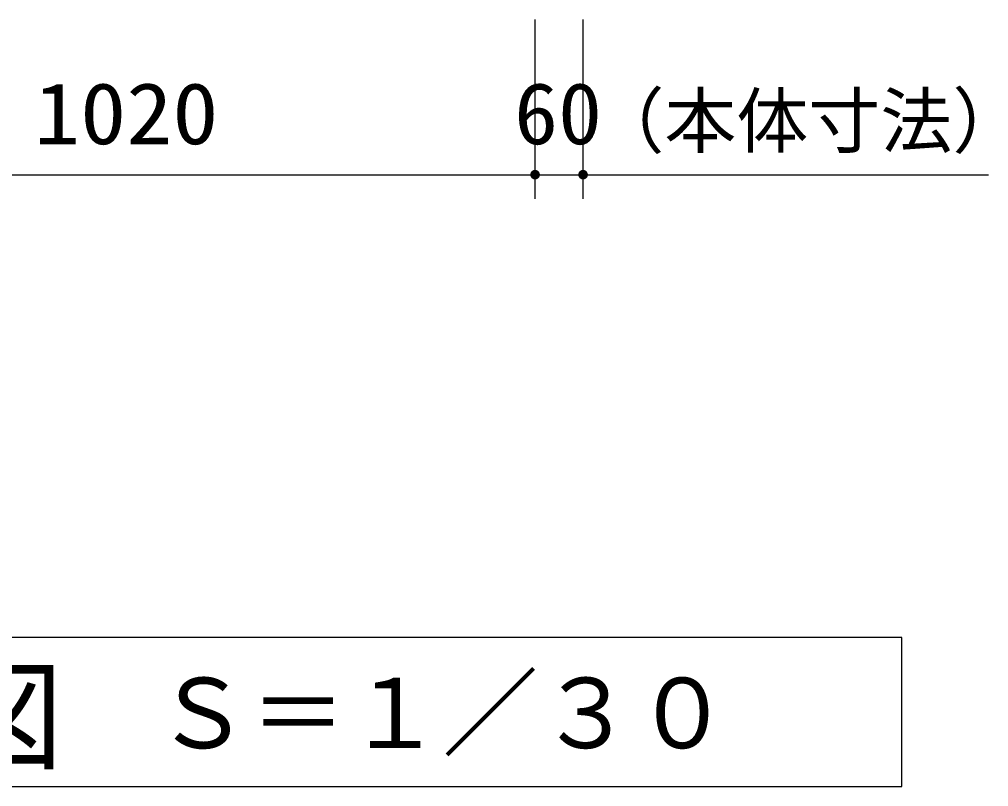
# Model space of a CAD drawing. Units: millimetres, scale not verified. Extents: x -8910 to 8910, y -6308 to 6308.
# Drawn here: x 1229 to 2441, y -4315 to -3356 of the extents above; entities that cross this region are included whole.
import ezdxf
from ezdxf.enums import TextEntityAlignment as Align

# ---------------------------------------------------------------- set-up
doc = ezdxf.new("R2010")
doc.units = ezdxf.units.MM
doc.header["$LTSCALE"] = 30
doc.layers.add('0-5_製作', color=5, linetype='Continuous', lineweight=25)
doc.layers.add('0-7_機器', color=2, linetype='Continuous', lineweight=25)
doc.styles.add('ＭＳ ゴシック', font='')
doc.styles.get('ＭＳ ゴシック').set_extended_font_data('MS Gothic')

msp = doc.modelspace()

# ---------------------------------------------------------------- linework, layer by layer
at = {"layer": '0-5_製作', "color": 2}
for p, q in [((1873.75, -3580.43), (1873.75, -3356.32)), ((1933.75, -3580.43), (1933.75, -3356.32)), ((853.75, -3550.43), (1873.75, -3550.43)), ((1873.75, -3550.43), (1933.75, -3550.43)), ((1933.75, -3550.43), (2440.7, -3550.43))]:
    msp.add_line(p, q, dxfattribs=at)
at = {"layer": '0-5_製作'}
for points in [[(1867.75, -3550.43), (1873.75, -3544.43), (1873.75, -3550.43)], [(1867.76, -3550.05), (1873.75, -3544.43), (1867.75, -3550.43)], [(1867.85, -3549.3), (1873.75, -3544.43), (1867.76, -3550.05)], [(1868.04, -3548.57), (1873.75, -3544.43), (1867.85, -3549.3)], [(1868.32, -3547.87), (1873.75, -3544.43), (1868.04, -3548.57)], [(1868.68, -3547.21), (1873.75, -3544.43), (1868.32, -3547.87)], [(1869.13, -3546.6), (1873.75, -3544.43), (1868.68, -3547.21)], [(1869.13, -3546.6), (1873, -3544.47), (1873.75, -3544.43)], [(1869.64, -3546.05), (1873, -3544.47), (1869.13, -3546.6)], [(1869.64, -3546.05), (1872.26, -3544.62), (1873, -3544.47)], [(1870.22, -3545.57), (1872.26, -3544.62), (1869.64, -3546.05)], [(1870.22, -3545.57), (1871.54, -3544.85), (1872.26, -3544.62)], [(1870.86, -3545.17), (1871.54, -3544.85), (1870.22, -3545.57)], [(1873.75, -3544.43), (1879.01, -3547.54), (1873.75, -3550.43)], [(1873.75, -3544.43), (1878.6, -3546.9), (1879.01, -3547.54)], [(1873.75, -3544.43), (1878.12, -3546.32), (1878.6, -3546.9)], [(1873.75, -3544.43), (1877.57, -3545.8), (1878.12, -3546.32)], [(1873.75, -3544.43), (1876.96, -3545.36), (1877.57, -3545.8)], [(1873.75, -3544.43), (1876.3, -3545), (1876.96, -3545.36)], [(1873.75, -3544.43), (1875.6, -3544.72), (1876.3, -3545)], [(1873.75, -3544.43), (1874.87, -3544.53), (1875.6, -3544.72)], [(1873.75, -3544.43), (1874.12, -3544.44), (1874.87, -3544.53)], [(1873.75, -3550.43), (1879.01, -3547.54), (1879.33, -3548.22)], [(1873.75, -3550.43), (1879.33, -3548.22), (1879.56, -3548.94)], [(1873.75, -3550.43), (1879.56, -3548.94), (1879.7, -3549.68)], [(1873.75, -3550.43), (1879.7, -3549.68), (1879.75, -3550.43)], [(1927.75, -3550.43), (1933.75, -3544.43), (1933.75, -3550.43)], [(1927.76, -3550.05), (1933.75, -3544.43), (1927.75, -3550.43)], [(1927.85, -3549.3), (1933.75, -3544.43), (1927.76, -3550.05)], [(1928.04, -3548.57), (1933.75, -3544.43), (1927.85, -3549.3)], [(1928.32, -3547.87), (1933.75, -3544.43), (1928.04, -3548.57)], [(1928.68, -3547.21), (1933.75, -3544.43), (1928.32, -3547.87)], [(1929.13, -3546.6), (1933.75, -3544.43), (1928.68, -3547.21)], [(1929.13, -3546.6), (1933, -3544.47), (1933.75, -3544.43)], [(1929.64, -3546.05), (1933, -3544.47), (1929.13, -3546.6)], [(1929.64, -3546.05), (1932.26, -3544.62), (1933, -3544.47)], [(1930.22, -3545.57), (1932.26, -3544.62), (1929.64, -3546.05)], [(1930.22, -3545.57), (1931.54, -3544.85), (1932.26, -3544.62)], [(1930.86, -3545.17), (1931.54, -3544.85), (1930.22, -3545.57)], [(1933.75, -3544.43), (1939.01, -3547.54), (1933.75, -3550.43)], [(1933.75, -3544.43), (1938.6, -3546.9), (1939.01, -3547.54)], [(1933.75, -3544.43), (1938.12, -3546.32), (1938.6, -3546.9)], [(1933.75, -3544.43), (1937.57, -3545.8), (1938.12, -3546.32)], [(1933.75, -3544.43), (1936.96, -3545.36), (1937.57, -3545.8)], [(1933.75, -3544.43), (1936.3, -3545), (1936.96, -3545.36)], [(1933.75, -3544.43), (1935.6, -3544.72), (1936.3, -3545)], [(1933.75, -3544.43), (1934.87, -3544.53), (1935.6, -3544.72)], [(1933.75, -3544.43), (1934.13, -3544.44), (1934.87, -3544.53)], [(1933.75, -3550.43), (1939.01, -3547.54), (1939.33, -3548.22)], [(1933.75, -3550.43), (1939.33, -3548.22), (1939.56, -3548.94)], [(1933.75, -3550.43), (1939.56, -3548.94), (1939.7, -3549.68)], [(1933.75, -3550.43), (1939.7, -3549.68), (1939.75, -3550.43)], [(1868.17, -3552.64), (1867.75, -3550.43), (1873.75, -3550.43)], [(1867.94, -3551.92), (1867.75, -3550.43), (1868.17, -3552.64)], [(1867.8, -3551.18), (1867.75, -3550.43), (1867.94, -3551.92)], [(1868.17, -3552.64), (1873.75, -3550.43), (1868.49, -3553.32)], [(1868.49, -3553.32), (1873.75, -3550.43), (1868.89, -3553.95)], [(1868.89, -3553.95), (1873.75, -3550.43), (1869.37, -3554.53)], [(1869.37, -3554.53), (1873.75, -3550.43), (1869.92, -3555.05)], [(1869.92, -3555.05), (1873.75, -3550.43), (1870.53, -3555.49)], [(1870.53, -3555.49), (1873.75, -3550.43), (1871.19, -3555.86)], [(1871.19, -3555.86), (1873.75, -3550.43), (1871.89, -3556.13)], [(1871.89, -3556.13), (1873.75, -3550.43), (1872.62, -3556.32)], [(1872.62, -3556.32), (1873.75, -3550.43), (1873.37, -3556.42)], [(1873.37, -3556.42), (1873.75, -3550.43), (1873.75, -3556.43)], [(1873.75, -3550.43), (1878.81, -3553.64), (1873.75, -3556.43)], [(1873.75, -3550.43), (1879.18, -3552.98), (1878.81, -3553.64)], [(1873.75, -3550.43), (1879.45, -3552.28), (1879.18, -3552.98)], [(1873.75, -3550.43), (1879.64, -3551.55), (1879.45, -3552.28)], [(1873.75, -3550.43), (1879.74, -3550.8), (1879.64, -3551.55)], [(1873.75, -3550.43), (1879.75, -3550.43), (1879.74, -3550.8)], [(1873.75, -3556.43), (1878.81, -3553.64), (1878.37, -3554.25)], [(1873.75, -3556.43), (1878.37, -3554.25), (1874.5, -3556.38)], [(1874.5, -3556.38), (1878.37, -3554.25), (1877.86, -3554.8)], [(1874.5, -3556.38), (1877.86, -3554.8), (1875.24, -3556.24)], [(1875.24, -3556.24), (1877.86, -3554.8), (1877.27, -3555.28)], [(1875.24, -3556.24), (1877.27, -3555.28), (1875.96, -3556.01)], [(1875.96, -3556.01), (1877.27, -3555.28), (1876.64, -3555.69)], [(1928.17, -3552.64), (1927.75, -3550.43), (1933.75, -3550.43)], [(1927.94, -3551.92), (1927.75, -3550.43), (1928.17, -3552.64)], [(1927.8, -3551.18), (1927.75, -3550.43), (1927.94, -3551.92)], [(1928.17, -3552.64), (1933.75, -3550.43), (1928.49, -3553.32)], [(1928.49, -3553.32), (1933.75, -3550.43), (1928.89, -3553.95)], [(1928.89, -3553.95), (1933.75, -3550.43), (1929.37, -3554.53)], [(1929.37, -3554.53), (1933.75, -3550.43), (1929.92, -3555.05)], [(1929.92, -3555.05), (1933.75, -3550.43), (1930.53, -3555.49)], [(1930.53, -3555.49), (1933.75, -3550.43), (1931.19, -3555.86)], [(1931.19, -3555.86), (1933.75, -3550.43), (1931.89, -3556.13)], [(1931.89, -3556.13), (1933.75, -3550.43), (1932.62, -3556.32)], [(1932.62, -3556.32), (1933.75, -3550.43), (1933.37, -3556.42)], [(1933.37, -3556.42), (1933.75, -3550.43), (1933.75, -3556.43)], [(1933.75, -3550.43), (1938.81, -3553.64), (1933.75, -3556.43)], [(1933.75, -3550.43), (1939.18, -3552.98), (1938.81, -3553.64)], [(1933.75, -3550.43), (1939.45, -3552.28), (1939.18, -3552.98)], [(1933.75, -3550.43), (1939.64, -3551.55), (1939.45, -3552.28)], [(1933.75, -3550.43), (1939.74, -3550.8), (1939.64, -3551.55)], [(1933.75, -3550.43), (1939.75, -3550.43), (1939.74, -3550.8)], [(1933.75, -3556.43), (1938.81, -3553.64), (1938.37, -3554.25)], [(1933.75, -3556.43), (1938.37, -3554.25), (1934.5, -3556.38)], [(1934.5, -3556.38), (1938.37, -3554.25), (1937.86, -3554.8)], [(1934.5, -3556.38), (1937.86, -3554.8), (1935.24, -3556.24)], [(1935.24, -3556.24), (1937.86, -3554.8), (1937.28, -3555.28)], [(1935.24, -3556.24), (1937.28, -3555.28), (1935.96, -3556.01)], [(1935.96, -3556.01), (1937.28, -3555.28), (1936.64, -3555.69)]]:
    msp.add_solid(points, dxfattribs=at)
at = {"layer": '0-7_機器', "color": 3}
msp.add_lwpolyline([(2332.26, -4315.3), (2332.26, -4128.99), (302.93, -4128.99), (302.93, -4315.3)], close=True, dxfattribs=at)

# ---------------------------------------------------------------- texts
at = {"layer": '0-5_製作', "color": 4, "style": 'ＭＳ ゴシック'}
for s, width, p in [('1020', 1.1, (1247.5, -3535.43)), ('60', 1.05, (1847.5, -3535.43))]:
    msp.add_text(s, height=76.98, dxfattribs=dict(at, width=width)).set_placement(p, align=Align.BOTTOM_LEFT)
msp.add_text('（本体寸法）', height=65.98, dxfattribs=at).set_placement((1945.4, -3535.84), align=Align.BOTTOM_LEFT)
at = {"layer": '0-7_機器', "color": 4, "style": 'ＭＳ ゴシック'}
for s, height, p in [('Ｂ－Ｂ断面図', 110, (384.17, -4315.27)), ('Ｓ＝１／３０', 87.98, (1397.73, -4293.6))]:
    msp.add_text(s, height=height, dxfattribs=at).set_placement(p, align=Align.BOTTOM_LEFT)

doc.saveas('drawing.dxf')
